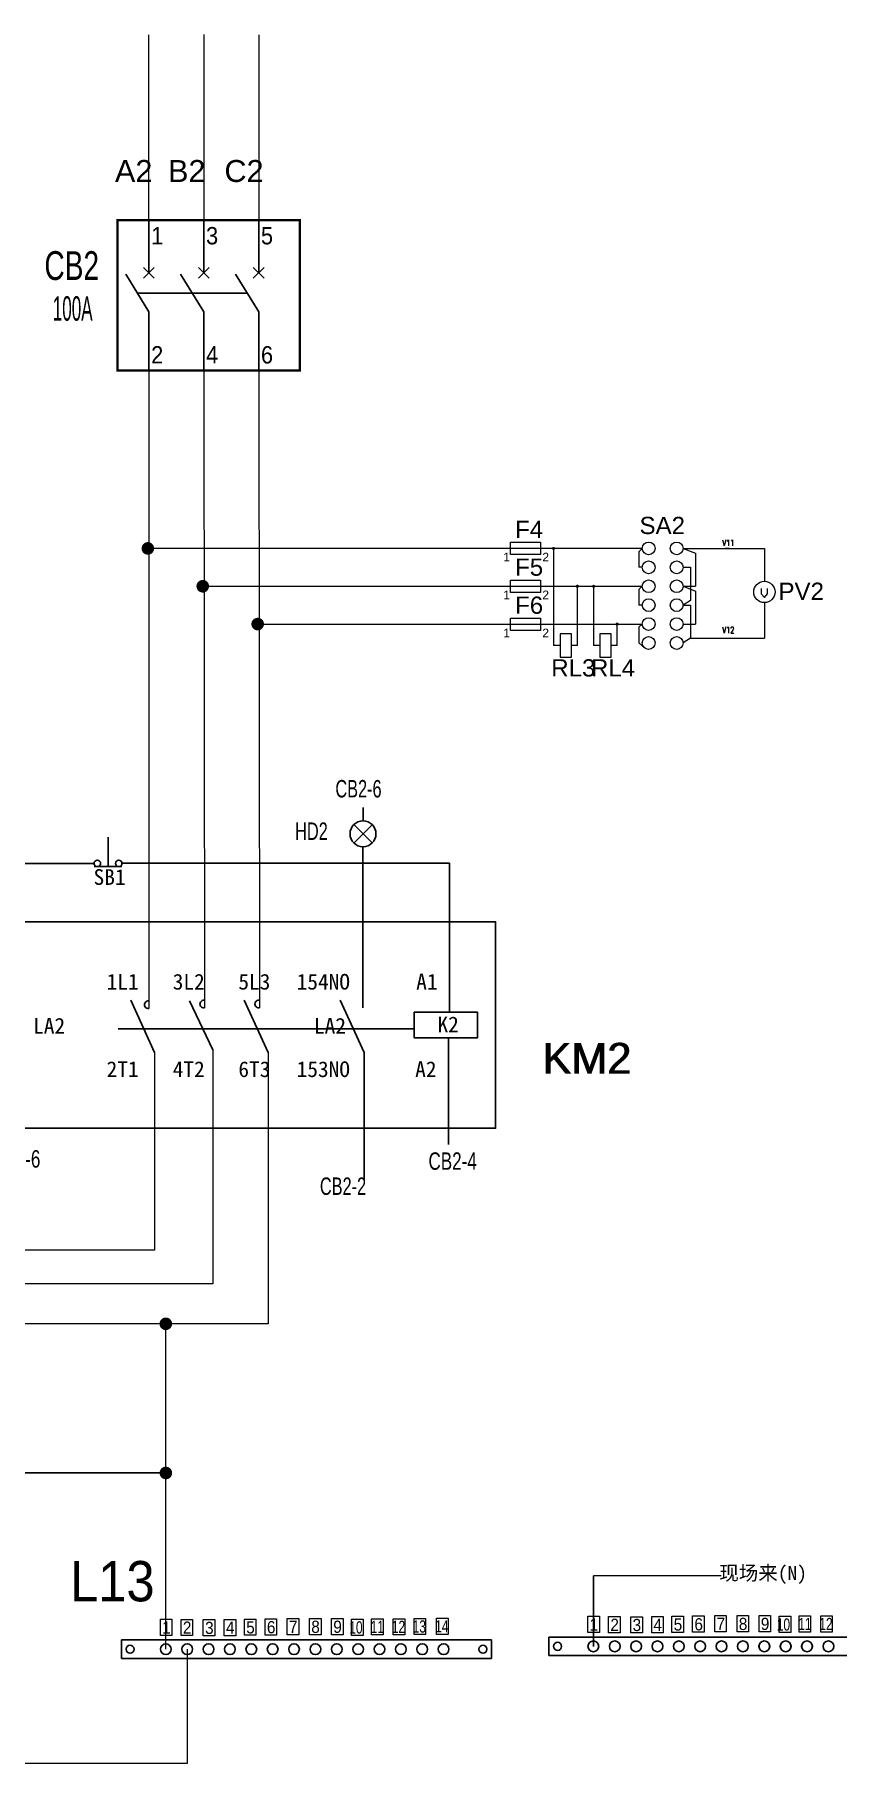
# Model space of a CAD drawing. Extents: x 79822 to 122366, y -56021 to -28815.
# Drawn here: x 92952 to 93819, y -40452 to -38586 of the extents above; entities that cross this region are included whole.
import ezdxf
from ezdxf.enums import TextEntityAlignment as Align
from ezdxf.lldxf.tags import DXFTag

# ---------------------------------------------------------------- set-up
doc = ezdxf.new("R2010")
doc.units = 0
doc.header["$LTSCALE"] = 100
doc.header["$MEASUREMENT"] = 0
doc.layers.add('空气开关', color=7, linetype='Continuous')
doc.layers.add('细实线', color=7, linetype='Continuous', lineweight=20)
doc.styles.add('HZ', font='arial.ttf', dxfattribs={"width": 0.7})
doc.styles.add('HZA', font='romans', dxfattribs={"width": 0.75, "bigfont": 'ams_dx'})
doc.styles.get("Standard").update_dxf_attribs({"font": ''})
doc.styles.get('Standard').set_extended_font_data('SimSun')
tags = doc.linetypes.add('WASTE', pattern=[0.375, 0.25, -0.125]).pattern_tags.tags
tags[6:7] = [DXFTag(74, 4), DXFTag(75, 0), DXFTag(340, '0'), DXFTag(46, 1.0), DXFTag(50, 0.0), DXFTag(44, 0.0), DXFTag(45, 0.0)]
tags[4:5] = [DXFTag(74, 4), DXFTag(75, 0), DXFTag(340, '0'), DXFTag(46, 1.0), DXFTag(50, 0.0), DXFTag(44, 0.0), DXFTag(45, 0.0)]

msp = doc.modelspace()

# ---------------------------------------------------------------- linework, layer by layer
for p, q in [((93075.2335047456, -38785.98338183707), (93075.2335047456, -38842.9119115921)), ((93134.56988225624, -38785.98338183707), (93134.56988225624, -38842.9119115921)), ((93193.9062597669, -38786.10791630949), (93193.9062597669, -38842.9119115921)), ((93050.1861546977, -38844.41099218212), (93075.2335047456, -38885.07059813615)), ((93069.40735197549, -38848.73806436217), (93081.05965751567, -38837.08575882202)), ((93069.40735197549, -38837.08575882202), (93081.05965751567, -38848.73806436217)), ((93109.52253220836, -38844.41099218212), (93134.56988225624, -38885.07059813615)), ((93128.74372948617, -38848.73806436217), (93140.39603502632, -38837.08575882202)), ((93128.74372948617, -38837.08575882202), (93140.39603502632, -38848.73806436217)), ((93168.85890971901, -38844.41099218212), (93193.9062597669, -38885.07059813615)), ((93188.08010699679, -38848.73806436217), (93199.73241253696, -38837.08575882202)), ((93188.08010699679, -38837.08575882202), (93199.73241253696, -38848.73806436217)), ((93075.2335047456, -38885.07059813615), (93075.2335047456, -38948.23616170073)), ((93134.56988225624, -38885.07059813615), (93134.56988225624, -38948.23616170073)), ((93193.9062597669, -38885.07059813615), (93193.9062597669, -38948.23616170073)), ((93306.69198811136, -39434.63203416778), (93306.69198811136, -39420.20304891867)), ((93296.71950261659, -39438.68796693468), (93316.5582558631, -39458.4445768483)), ((93316.67261026513, -39438.93501940076), (93296.86389948531, -39458.71498965648)), ((93031.06974451987, -39484.07423008128), (93031.06974451987, -39452.12850853635)), ((93306.57447540887, -39462.63034604584), (93306.57447540887, -39636.49956014814)), ((92249.44326195963, -39480.42273851401), (93016.01188900282, -39480.53733271962)), ((93016.2147274241, -39484.07423008128), (93046.1894306242, -39484.07423008128)), ((93046.13591472631, -39480.35659530156), (93400.10636278507, -39480.35659530156)), ((93400.10636278507, -39480.35659530156), (93400.10636278507, -39507.11580957836)), ((93400.10636278507, -39641.26559780171), (93400.10636278507, -39507.11580957836)), ((93081.46157683166, -39684.67089473712), (93055.61872387413, -39628.37039365093)), ((93204.09317172755, -39684.67089473712), (93178.25031876993, -39628.37039365093)), ((93307.91314365454, -39684.56694195291), (93282.07029069701, -39628.26644086675)), ((93144.5126870513, -39682.01902255799), (93119.2729912765, -39628.78449984806)), ((93398.99018535152, -39669.02051204014), (93398.99018535152, -39783.95429317141)), ((93307.91314365454, -39684.56694195291), (93307.91314365454, -39822.43105622886)), ((93555.5123928842, -40249.74176539469), (93555.5123928842, -40325.91176539466))]:
    msp.add_line(p, q)
at = {"color": 7, "lineweight": 15}
for p, q in [((93608.37585070229, -39140.47958691497), (93604.59527612804, -39143.9895164132)), ((93652.41149230537, -39140.47958691497), (93665.87387934046, -39145.68095523772)), ((93652.41149230537, -39140.47958691497), (93697.39642106324, -39140.47958691497)), ((93702.65568122323, -39140.47958691497), (93740.31193797417, -39140.47958691497)), ((93740.31193797417, -39140.47958691497), (93740.31193797417, -39175.99562189527)), ((93604.59527612804, -39143.9895164132), (93604.59527612804, -39160.89707128544)), ((93608.37585070229, -39160.89707128544), (93604.59527612804, -39160.89707128544)), ((93652.41149230537, -39160.89707128544), (93660.41436856343, -39160.89707128544)), ((93660.41436856343, -39160.89707128544), (93660.41436856343, -39196.59868682656)), ((93665.87387934046, -39145.68095523772), (93665.87387934046, -39181.31455565592)), ((93608.37585042797, -39181.31455565592), (93604.59527585372, -39184.82448515415)), ((93604.59527585372, -39184.82448515415), (93604.59527585372, -39201.73204002639)), ((93652.41149230537, -39181.31455565592), (93665.87387934046, -39186.51592397867)), ((93652.41149203108, -39181.31455565592), (93665.87387934046, -39181.31455565592)), ((93660.41436856343, -39196.59868682656), (93652.41149203108, -39201.73204002639)), ((93665.87387934046, -39186.51592397867), (93665.87387934046, -39222.14952439687)), ((93736.9922803029, -39183.8489290143), (93736.9922803029, -39189.6012448143)), ((93736.9922803029, -39189.6012448143), (93740.27931790295, -39193.59143696731)), ((93740.27931790295, -39193.59143696731), (93743.56635550293, -39189.6012448143)), ((93740.31193797417, -39199.00488509527), (93740.31193797417, -39237.43365561376)), ((93743.56635550293, -39189.6012448143), (93743.56635550293, -39183.8489290143)), ((93608.37585042797, -39201.73204002639), (93604.59527585372, -39201.73204002639)), ((93652.41149203108, -39201.73204007265), (93660.4143682891, -39201.73204007265)), ((93660.4143682891, -39201.73204007265), (93660.4143682891, -39237.43365561376)), ((93608.37585042797, -39222.14952439687), (93604.59527585372, -39225.6594538951)), ((93604.59527585372, -39225.6594538951), (93604.59527585372, -39242.56700876734)), ((93652.41149203108, -39222.14952439687), (93665.87387934046, -39222.14952439687)), ((93660.4143682891, -39237.43365561376), (93652.41149175673, -39242.5670088136)), ((93660.4143682891, -39237.43365561376), (93697.43281692626, -39237.43365561376)), ((93697.43281692626, -39237.43365561376), (93740.31193797417, -39237.43365561376))]:
    msp.add_line(p, q, dxfattribs=at)
at = {"ltscale": 5}
msp.add_line((93702.65568122323, -39140.47958691497), (93697.39642106324, -39140.47958691497), dxfattribs=at)
at = {"color": 3, "lineweight": 15}
msp.add_line((93133.39725468996, -39181.3337262644), (93608.37585042791, -39181.31455565592), dxfattribs=at)
at = {"color": 1, "lineweight": 15}
msp.add_line((93192.74345447528, -39222.17412379233), (93608.37585015356, -39222.14952465161), dxfattribs=at)
at = {"linetype": 'WASTE', "ltscale": 4}
msp.add_line((93041.87657374443, -39659.02238607721), (93361.60512667338, -39659.02238607721), dxfattribs=at)
at = {"color": 1}
msp.add_line((92542.49099011582, -40137.76663174233), (93090.1870941734, -40138.7364097125), dxfattribs=at)
at = {"color": 6}
for p, q in [((93045.55478335521, -40319.0114051737), (93445.55478335521, -40319.0114051737)), ((93045.55478335521, -40319.0114051737), (93045.55478335521, -40339.0114051737)), ((93445.55478335521, -40319.0114051737), (93445.55478335521, -40339.0114051737)), ((93445.55478335521, -40319.0114051737), (93445.55478335521, -40339.0114051737)), ((93507.50470614368, -40315.90336062016), (93907.50470614368, -40315.90336062016)), ((93507.50470614368, -40315.90336062016), (93507.50470614368, -40335.90336062016)), ((93507.50470614368, -40335.90336062016), (93907.50470614368, -40335.90336062016)), ((93045.55478335521, -40339.0114051737), (93445.55478335521, -40339.0114051737))]:
    msp.add_line(p, q, dxfattribs=at)
at = {"color": 4, "linetype": 'WASTE'}
msp.add_lwpolyline([(92847.42986651385, -39543.57192011173), (93449.93752403933, -39543.57192011173), (93449.93752403933, -39766.55882277434), (92847.42986651385, -39766.55882277434)], close=True, dxfattribs=at)
msp.add_lwpolyline([(93361.97722068251, -39641.33174101415), (93430.2761892133, -39641.33174101415), (93430.2761892133, -39669.02051204014), (93361.97722068251, -39669.02051204014)], close=True)
at = {"color": 7, "lineweight": 15}
for centre, radius in [((93615.26028754913, -39140.47958691497), 6.884436846856417), ((93645.52705545853, -39140.47958691497), 6.884436846856417), ((93615.26028754913, -39160.89707128544), 6.884436846856417), ((93645.52705545853, -39160.89707128544), 6.884436846856417), ((93615.26028727477, -39181.31455565592), 6.884436846856417), ((93645.5270551842, -39181.31455565592), 6.884436846856417), ((93740.31193797417, -39187.50025349527), 11.5046316), ((93615.26028727477, -39201.73204002639), 6.884436846856417), ((93645.5270551842, -39201.73204002639), 6.884436846856417), ((93615.26028700043, -39222.14952439687), 6.884436846856417), ((93645.52705490986, -39222.14952439687), 6.884436846856417), ((93615.26028700043, -39242.56700876734), 6.884436846856417), ((93645.52705490986, -39242.56700876734), 6.884436846856417)]:
    msp.add_circle(centre, radius, dxfattribs=at)
for centre, radius in [((93306.57447540887, -39448.63094349846), 13.99940254738718), ((93019.5339059033, -39480.53932700298), 3.522017465091281), ((93042.61864076063, -39480.53932700298), 3.522017465091281)]:
    msp.add_circle(centre, radius)
at = {"color": 6}
for centre, radius in [((93054.9229269504, -40329.02028171164), 4.356000000000001), ((93054.9229269504, -40329.02028171164), 4.356000000000001), ((93093.56247009573, -40329.01980994819), 5.808000000000001), ((93116.65071904202, -40328.99819609863), 5.808000000000001), ((93116.65071904202, -40329.01980994819), 5.808000000000001), ((93139.73896798832, -40328.99819609863), 5.808000000000001), ((93139.73896798832, -40329.01980994819), 5.808000000000001), ((93162.82721693462, -40328.99819609863), 5.808000000000001), ((93162.82721693462, -40329.01980994819), 5.808000000000001), ((93185.91546588091, -40328.99819609863), 5.808000000000001), ((93185.91546588091, -40329.01980994819), 5.808000000000001), ((93209.00371482721, -40328.99819609863), 5.808000000000001), ((93209.00371482721, -40329.01980994819), 5.808000000000001), ((93232.0919637735, -40328.99819609863), 5.808000000000001), ((93232.0919637735, -40329.01980994819), 5.808000000000001), ((93255.1802127198, -40328.99819609863), 5.808000000000001), ((93255.1802127198, -40329.01980994819), 5.808000000000001), ((93278.2684616661, -40328.99819609863), 5.808000000000001), ((93278.2684616661, -40329.01980994819), 5.808000000000001), ((93301.3567106124, -40328.99819609863), 5.808000000000001), ((93301.3567106124, -40329.01980994819), 5.808000000000001), ((93324.44495955869, -40328.99819609863), 5.808000000000001), ((93324.44495955869, -40329.01980994819), 5.808000000000001), ((93347.53320850499, -40328.99819609863), 5.808000000000001), ((93347.53320850499, -40329.01980994819), 5.808000000000001), ((93370.62145745129, -40328.99819609863), 5.808000000000001), ((93370.62145745129, -40329.01980994819), 5.808000000000001), ((93393.70970639758, -40328.99819609863), 5.808000000000001), ((93436.18663976002, -40329.02028171164), 4.356000000000001), ((93436.18663976002, -40329.02028171164), 4.356000000000001), ((93516.87284973887, -40325.9122371581), 4.356000000000001), ((93516.87284973887, -40325.9122371581), 4.356000000000001), ((93555.5123928842, -40325.91176539466), 5.808000000000001), ((93578.60064183049, -40325.8901515451), 5.808000000000001), ((93578.60064183049, -40325.91176539466), 5.808000000000001), ((93601.68889077679, -40325.8901515451), 5.808000000000001), ((93601.68889077679, -40325.91176539466), 5.808000000000001), ((93624.77713972308, -40325.8901515451), 5.808000000000001), ((93624.77713972308, -40325.91176539466), 5.808000000000001), ((93647.86538866938, -40325.8901515451), 5.808000000000001), ((93647.86538866938, -40325.91176539466), 5.808000000000001), ((93670.95363761568, -40325.8901515451), 5.808000000000001), ((93670.95363761568, -40325.91176539466), 5.808000000000001), ((93694.04188656197, -40325.8901515451), 5.808000000000001), ((93694.04188656197, -40325.91176539466), 5.808000000000001), ((93717.13013550827, -40325.8901515451), 5.808000000000001), ((93717.13013550827, -40325.91176539466), 5.808000000000001), ((93740.21838445457, -40325.8901515451), 5.808000000000001), ((93740.21838445457, -40325.91176539466), 5.808000000000001), ((93763.30663340086, -40325.8901515451), 5.808000000000001), ((93763.30663340086, -40325.91176539466), 5.808000000000001), ((93786.39488234716, -40325.8901515451), 5.808000000000001), ((93786.39488234716, -40325.91176539466), 5.808000000000001), ((93809.48313129345, -40325.8901515451), 5.808000000000001), ((93809.48313129345, -40325.91176539466), 5.808000000000001)]:
    msp.add_circle(centre, radius, dxfattribs=at)
for centre, radius in [((93134.61582832246, -39632.47122234054), 4.154108757609202), ((93193.96999882028, -39632.43170744142), 4.154108757612781), ((93074.6519832356, -39633.21440541041), 4.154108757609202)]:
    msp.add_arc(centre, radius, 81.31236673589783, 278.6876332641021)
at = {"layer": '空气开关'}
msp.add_line((93062.70982972166, -38864.74079515914), (93181.38258474295, -38864.74079515912), dxfattribs=at)
at = {"layer": '空气开关', "const_width": 2.496922615756818}
msp.add_lwpolyline([(93041.21883080243, -38786.10791630948), (93238.19982733401, -38786.10791630948), (93238.19982733401, -38948.23616170073), (93041.21883080243, -38948.23616170073)], close=True, dxfattribs=at)
at = {"layer": '细实线', "color": 2}
for p, q in [((93074.97659858267, -38585.82960718308), (93074.97659858267, -38785.90834781092)), ((93075.2335047456, -38948.23616170073), (93075.27945081182, -39637.32085205086)), ((93608.37585070229, -39140.47958691497), (93074.05814946488, -39140.47958691497)), ((93081.46157683166, -39684.67089473712), (93081.46157683166, -39898.16863094814)), ((93081.46157683166, -39898.16863094814), (92598.87500576173, -39898.16863094814))]:
    msp.add_line(p, q, dxfattribs=at)
at = {"layer": '细实线', "color": 3}
for p, q in [((93134.56988225621, -38585.68266311131), (93134.56988225621, -38785.90834781092)), ((93134.56988225624, -38948.23616170073), (93135.2432958987, -39636.57766898096)), ((93144.5126870513, -39682.01902255799), (93144.42711248422, -39934.37471167234)), ((93144.42711248422, -39934.37471167234), (92598.87500576173, -39934.37471167234))]:
    msp.add_line(p, q, dxfattribs=at)
at = {"layer": '细实线', "color": 1}
for p, q in [((93193.9062597669, -38585.88223160988), (93193.9062597669, -38786.10791630949)), ((93193.9062597669, -38948.23616170073), (93194.59746639655, -39636.53815408187)), ((93204.09317172755, -39684.67089473712), (93204.09317172755, -39977.64722688933)), ((93204.09317172755, -39977.64722688933), (92598.87500576173, -39977.64722688933)), ((93093.56247009573, -40329.01980994819), (93093.5192181922, -39977.64722688933)), ((93116.65071904202, -40329.01980994819), (93116.65071904202, -40452.30780994832)), ((93116.65071904202, -40452.31168098841), (92166.56320946726, -40452.31168098841))]:
    msp.add_line(p, q, dxfattribs=at)
at = {"layer": '细实线', "color": 7}
for p, q in [((93512.4751061381, -39140.47958691497), (93512.4751061381, -39245.29901818422)), ((93555.81744169362, -39181.44371673201), (93555.81744169362, -39245.29901818422))]:
    msp.add_line(p, q, dxfattribs=at)
at = {"layer": '细实线', "color": 0}
for p, q in [((93538.32150269847, -39245.29901818422), (93538.32150269847, -39181.31455565592)), ((93581.18649581131, -39245.29901818422), (93581.18649581131, -39222.14952462773))]:
    msp.add_line(p, q, dxfattribs=at)
at = {"layer": '细实线'}
for p, q in [((93519.51012695735, -39245.29901818422), (93512.4751061381, -39245.29901818422)), ((93538.32150269847, -39245.29901818422), (93531.76382432194, -39245.29901818422)), ((93562.37512007017, -39245.29901818422), (93555.81744169362, -39245.29901818422)), ((93581.18649581131, -39245.29901818422), (93574.62881743476, -39245.29901818422)), ((93604.59527585372, -39242.56700876734), (93610.81627188913, -39247.82497419028)), ((93693.65234005013, -40249.74176539469), (93555.5123928842, -40249.74176539469))]:
    msp.add_line(p, q, dxfattribs=at)
at = {"layer": '细实线', "color": 7}
for points, const_width in [([(93070.70619631275, -39140.47958691497, 1), (93077.50199474947, -39140.47958691497, 1)], 6.795798436627199), ([(93512.47510613808, -39141.32318066599, 1), (93512.47510613808, -39139.63599316396, 1)], 1.687187502), ([(93130.04530153783, -39181.3337262644, 1), (93136.84109997455, -39181.3337262644, 1)], 6.795798436627199), ([(93538.28714819268, -39182.18880878163, 1), (93538.28714819268, -39180.50162127962, 1)], 1.687187502), ([(93555.81744169364, -39182.28731048302, 1), (93555.81744169364, -39180.60012298099, 1)], 1.687187502), ([(93189.39150132313, -39222.17412379233, 1), (93196.18729975985, -39222.17412379233, 1)], 6.795798436627199), ([(93581.18649581131, -39222.99311837876, 1), (93581.18649581131, -39221.30593087673, 1)], 1.687187502), ([(93090.1210023195, -39977.64722688935, 1), (93096.91680075617, -39977.64722688935, 1)], 6.795798436627199), ([(93090.1870941734, -40138.7364097125, 1), (93096.98289261012, -40138.7364097125, 1)], 6.795798436627199)]:
    msp.add_lwpolyline(points, format="xyb", close=True, dxfattribs=dict(at, const_width=const_width))
at = {"layer": '细实线', "color": 0}
for points in [[(93466.11793420815, -39133.87124987619), (93498.25200178286, -39133.87124987619), (93498.25200178286, -39147.08792395376), (93466.11793420815, -39147.08792395376)], [(93466.11793420815, -39174.70621861714), (93498.25200178286, -39174.70621861714), (93498.25200178286, -39187.92289269473), (93466.11793420815, -39187.92289269473)], [(93466.11793420815, -39215.80573963707), (93498.25200178286, -39215.80573963707), (93498.25200178286, -39229.02241371466), (93466.11793420815, -39229.02241371466)]]:
    msp.add_lwpolyline(points, close=True, dxfattribs=at)
at = {"layer": '细实线'}
for points in [[(93519.51012695736, -39232.56914946961), (93519.51012695736, -39258.02888689881), (93531.76382432196, -39258.02888689881), (93531.76382432196, -39232.56914946961)], [(93562.37512007017, -39232.56914946961), (93562.37512007017, -39258.02888689881), (93574.62881743476, -39258.02888689881), (93574.62881743476, -39232.56914946961)]]:
    msp.add_lwpolyline(points, close=True, dxfattribs=at)
at = {"layer": '细实线', "color": 7}
for points in [[(93087.62413221224, -40296.58940250591), (93100.07577644415, -40296.58940250591), (93100.07577644415, -40314.15816080573), (93087.62413221224, -40314.15816080573)], [(93110.05109546626, -40296.78746942173), (93122.50273969817, -40296.78746942173), (93122.50273969817, -40314.35622772155), (93110.05109546626, -40314.35622772155)], [(93134.06350857585, -40296.98547629908), (93146.51515280777, -40296.98547629908), (93146.51515280777, -40314.5542345989), (93134.06350857585, -40314.5542345989)], [(93156.57591268021, -40296.81262554108), (93169.02755691213, -40296.81262554108), (93169.02755691213, -40314.3813838409), (93156.57591268021, -40314.3813838409)], [(93178.48887156157, -40296.39407188615), (93190.94051579348, -40296.39407188615), (93190.94051579348, -40313.96283018597), (93178.48887156157, -40313.96283018597)], [(93200.84500185118, -40296.23241375736), (93213.2966460831, -40296.23241375736), (93213.2966460831, -40313.80117205718), (93200.84500185118, -40313.80117205718)], [(93224.7560491021, -40295.81382553756), (93237.20769333401, -40295.81382553756), (93237.20769333401, -40313.38258383738), (93224.7560491021, -40313.38258383738)], [(93248.82184375942, -40295.83339807911), (93261.27348799133, -40295.83339807911), (93261.27348799133, -40313.40215637893), (93248.82184375942, -40313.40215637893)], [(93272.59760106824, -40295.79965645841), (93285.04924530015, -40295.79965645841), (93285.04924530015, -40313.36841475823), (93272.59760106824, -40313.36841475823)], [(93294.33874658792, -40296.49670310669), (93306.79039081984, -40296.49670310669), (93306.79039081984, -40314.06546140651), (93294.33874658792, -40314.06546140651)], [(93315.8319863299, -40296.07808941329), (93328.28363056181, -40296.07808941329), (93328.28363056181, -40313.64684771311), (93315.8319863299, -40313.64684771311)], [(93339.26386199947, -40296.0671278467), (93351.71550623138, -40296.0671278467), (93351.71550623138, -40313.63588614652), (93339.26386199947, -40313.63588614652)], [(93361.84877936932, -40295.67291524613), (93374.30042360123, -40295.67291524613), (93374.30042360123, -40313.24167354595), (93361.84877936932, -40313.24167354595)], [(93386.12761333864, -40295.5297234928), (93398.57925757056, -40295.5297234928), (93398.57925757056, -40313.09848179262), (93386.12761333864, -40313.09848179262)], [(93549.5740550007, -40293.48135795238), (93562.02569923262, -40293.48135795238), (93562.02569923262, -40311.0501162522), (93549.5740550007, -40311.0501162522)], [(93572.00101825473, -40293.6794248682), (93584.45266248664, -40293.6794248682), (93584.45266248664, -40311.24818316802), (93572.00101825473, -40311.24818316802)], [(93596.01343136432, -40293.87743174555), (93608.46507559624, -40293.87743174555), (93608.46507559624, -40311.44619004537), (93596.01343136432, -40311.44619004537)], [(93618.52583546868, -40293.70458098754), (93630.9774797006, -40293.70458098754), (93630.9774797006, -40311.27333928736), (93618.52583546868, -40311.27333928736)], [(93640.43879435003, -40293.28602733262), (93652.89043858195, -40293.28602733262), (93652.89043858195, -40310.85478563244), (93640.43879435003, -40310.85478563244)], [(93662.79492463965, -40293.12436920383), (93675.24656887156, -40293.12436920383), (93675.24656887156, -40310.69312750365), (93662.79492463965, -40310.69312750365)], [(93686.70597189057, -40292.70578098403), (93699.15761612248, -40292.70578098403), (93699.15761612248, -40310.27453928385), (93686.70597189057, -40310.27453928385)], [(93710.77176654788, -40292.72535352557), (93723.2234107798, -40292.72535352557), (93723.2234107798, -40310.29411182539), (93710.77176654788, -40310.29411182539)], [(93734.5475238567, -40292.69161190488), (93746.99916808862, -40292.69161190488), (93746.99916808862, -40310.2603702047), (93734.5475238567, -40310.2603702047)], [(93756.28866937639, -40293.38865855316), (93768.7403136083, -40293.38865855316), (93768.7403136083, -40310.95741685298), (93756.28866937639, -40310.95741685298)], [(93777.78190911836, -40292.97004485976), (93790.23355335028, -40292.97004485976), (93790.23355335028, -40310.53880315958), (93777.78190911836, -40310.53880315958)], [(93801.21378478793, -40292.95908329316), (93813.66542901985, -40292.95908329316), (93813.66542901985, -40310.52784159299), (93801.21378478793, -40310.52784159299)]]:
    msp.add_lwpolyline(points, close=True, dxfattribs=at)

# ---------------------------------------------------------------- texts
at = {"color": 7, "lineweight": 15, "style": 'HZA', "width": 0.75}
for s, p in [('V11', (93694.89326165797, -39137.79815456197)), ('V12', (93694.92965752097, -39231.79954713158))]:
    msp.add_text(s, height=6.574075200000001, dxfattribs=at).set_placement(p)
at = {"style": 'HZ', "width": 0.9}
msp.add_text('L13', height=43.56, dxfattribs=at).set_placement((92990.06303897027, -40277.34610123339))
msp.add_text('现场来(N)', height=15.42867169077395).set_placement((93691.65313961996, -40254.4459157695))
at = {"char_height": 18.81, "attachment_point": 1, "style": 'HZ'}
for s, insert, width in [('{\\fstzhongsong|b0|i0|c134|p0;CB2-6}', (93276.77260583724, -39390.54028633259), 250.4541635203867), ('{\\fSTZhongsong|b0|i0|c134|p0;HD2}', (93233.29505971202, -39436.37245886601), 268.2335657430694), ('CB1-6', (92905.85273309269, -39790.19042997729), 250.4541635203867), ('CB2-4', (93377.3712441561, -39792.5826027922), 250.4541635203867), ('{\\fstzhongsong|b0|i0|c134|p0;CB2-2}', (93260.05612853244, -39819.66057275425), 250.4541635203867)]:
    msp.add_mtext(s, dxfattribs=dict(at, insert=insert, width=width))
at = {"linetype": 'WASTE', "char_height": 16.95408, "width": 18.99547035718297, "attachment_point": 1}
for s, insert in [('{\\fFangSong|b0|i0|c134|p0;SB1}', (93015.45120533803, -39486.8058398502)), ('1L1', (93029.52927777494, -39599.83802655265)), ('3L2', (93100.98945870597, -39599.83802655265)), ('5L3', (93171.92254451956, -39599.83802655265)), ('154NO', (93234.89698779566, -39599.83802655265)), ('A1', (93364.0792281487, -39599.77188334019)), ('K2', (93387.06090810025, -39645.91983505018)), ('{\\fFangSong|b0|i0|c134|p0;LA2}', (92950.1526766102, -39647.37558052623)), ('{\\fFangSong|b0|i0|c134|p0;LA2}', (93253.61102117936, -39647.37558052623)), ('2T1', (93029.52927777494, -39694.297115209)), ('4T2', (93100.98945870597, -39694.297115209)), ('6T3', (93171.92254451956, -39694.297115209)), ('153NO', (93234.89698779566, -39694.297115209)), ('A2', (93362.96305071513, -39694.297115209))]:
    msp.add_mtext(s, dxfattribs=dict(at, insert=insert))
at = {"layer": '空气开关', "style": 'HZ'}
for s, height, width, p in [('1', 18.72691961817614, 0.9, (93077.67238946146, -38812.21258765693)), ('3', 18.72691961817614, 0.9, (93137.00876697211, -38812.21258765693)), ('5', 18.72691961817614, 0.9, (93196.34514448275, -38812.21258765693)), ('2', 18.72691961817614, 0.9, (93077.67238946146, -38940.81227317653)), ('4', 18.72691961817614, 0.9, (93137.00876697211, -38940.81227317653)), ('6', 18.72691961817614, 0.9, (93196.34514448275, -38940.81227317653)), ('1', 13.2, 0.9, (93089.52447827502, -40312.14502452739)), ('2', 13.2, 0.9, (93111.95144152905, -40312.34309144321)), ('3', 13.2, 0.9, (93135.96385463867, -40312.54109832056)), ('4', 13.2, 0.9, (93158.47625874303, -40312.36824756255)), ('5', 13.2, 0.9, (93180.38921762435, -40311.94969390763)), ('6', 13.2, 0.9, (93202.74534791397, -40311.78803577884)), ('7', 13.2, 0.9, (93226.65639516489, -40311.36944755904)), ('8', 13.2, 0.9, (93250.7221898222, -40311.38902010059)), ('9', 13.2, 0.9, (93274.49794713105, -40311.35527847989)), ('10', 13.2, 0.7, (93291.78010255922, -40312.05232512817)), ('11', 13.2, 0.7, (93314.93437474093, -40311.4692660627)), ('12', 13.2, 0.7, (93337.70792992623, -40311.45830449612)), ('13', 13.2, 0.7, (93360.29284729608, -40311.06409189555)), ('14', 13.2, 0.7, (93384.5716812654, -40310.92090014222)), ('1', 13.2, 0.9, (93551.47440106349, -40309.03697997385)), ('2', 13.2, 0.9, (93573.90136431751, -40309.23504688968)), ('3', 13.2, 0.9, (93597.91377742714, -40309.43305376702)), ('4', 13.2, 0.9, (93620.4261815315, -40309.26020300902)), ('5', 13.2, 0.9, (93642.33914041282, -40308.84164935409)), ('6', 13.2, 0.9, (93664.69527070243, -40308.6799912253)), ('7', 13.2, 0.9, (93688.60631795335, -40308.2614030055)), ('8', 13.2, 0.9, (93712.67211261067, -40308.28097554705)), ('9', 13.2, 0.9, (93736.44786991952, -40308.24723392635)), ('10', 13.2, 0.7, (93753.73002534769, -40308.94428057464)), ('11', 13.2, 0.7, (93776.8842975294, -40308.36122150917)), ('12', 13.2, 0.7, (93799.65785271469, -40308.35025994258))]:
    msp.add_text(s, height=height, dxfattribs=dict(at, width=width)).set_placement(p)
for tag, height, width, p in [('CB2', 31.04639999999999, 0.7, (92991.8850884663, -38850.60655964822)), ('100A', 26.4, 0.5, (92992.9014884663, -38894.58895964821))]:
    msp.add_attdef(tag, text='K', height=height, dxfattribs=dict(at, width=width)).set_placement(p, align=Align.CENTER)
at = {"layer": '细实线', "color": 7, "style": 'HZ'}
for s, height, p in [('A2', 23.70816, (93038.5597692578, -38744.82208339484)), ('B2', 23.70816, (93095.91504617062, -38744.82208339484)), ('C2', 23.70816, (93156.85356168826, -38744.82208339484)), ('F4', 18.62, (93470.90422735855, -39129.14681982766)), ('SA2', 18.62, (93605.39632921132, -39124.99419283861)), ('1', 9.309999999999999, (93458.18850370299, -39154.45777395829)), ('F5', 18.62, (93470.90422735855, -39169.98178856861)), ('2', 9.309999999999999, (93500.37389728565, -39154.45777395829)), ('PV2', 18.62, (93755.51979754298, -39196.03097316838)), ('1', 9.309999999999999, (93458.18850370299, -39195.29274269924)), ('F6', 18.62, (93470.90422735855, -39211.08130958855)), ('2', 9.309999999999999, (93500.37389728565, -39195.29274269924)), ('1', 9.309999999999999, (93458.18850370299, -39236.39226371917)), ('2', 9.309999999999999, (93500.37389728565, -39236.39226371917)), ('RL3', 18.62, (93510.04111026433, -39278.75030370001)), ('RL4', 18.62, (93552.90610337714, -39278.75030370001)), ('KM2', 33.35639999999999, (93500.22901788533, -39707.7282954047)), ('KM2', 33.35639999999999, (93501.34519531885, -39707.66215219226)), ('KM2', 33.35639999999999, (93501.34519531885, -39707.66215219226))]:
    msp.add_text(s, height=height, dxfattribs=at).set_placement(p)

doc.saveas('drawing.dxf')
